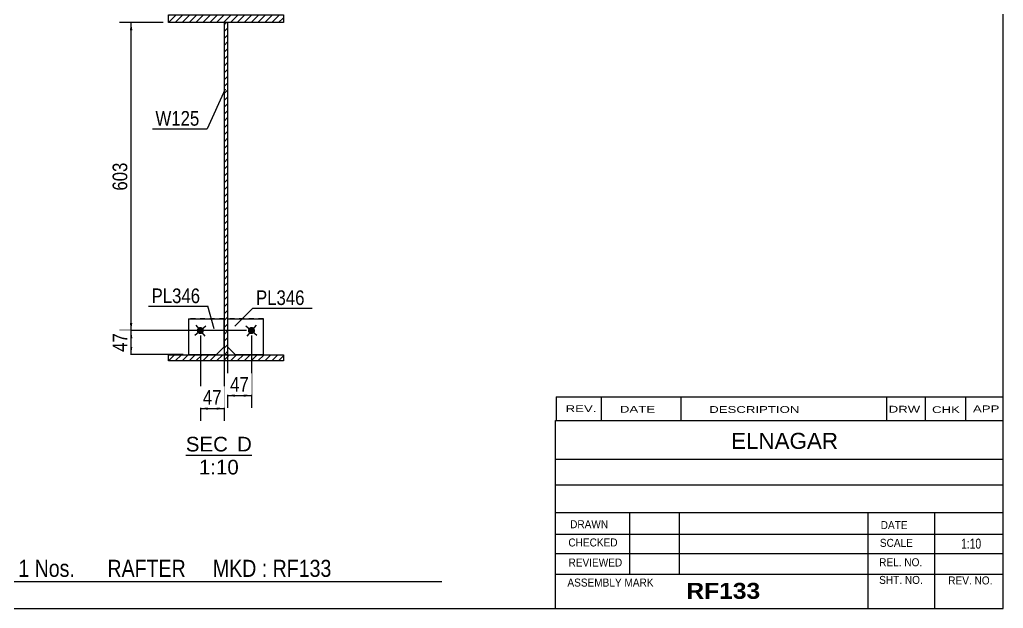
# Model space of a CAD drawing. Header units: millimetres. Extents: x -1029 to -626, y -192 to 86.
# Drawn here: x -818.6 to -626.1, y -191.5 to -76.2 of the extents above; entities that cross this region are included whole.
import ezdxf

# ---------------------------------------------------------------- set-up
doc = ezdxf.new("R2010")
doc.units = ezdxf.units.MM
doc.linetypes.add('DXK_LINE_DOT1', pattern=[1.8814, 0.9407, -0.9407])
doc.styles.add('Arial', font='ARIAL.TTF', dxfattribs={"height": 0.2})
doc.styles.add('Arial Bold', font='ARIALBD.TTF', dxfattribs={"height": 0.2})
doc.styles.add('Arial Narrow', font='ARIALN.TTF', dxfattribs={"height": 0.2})

# ---------------------------------------------------------------- blocks, each defined once
blk = doc.blocks.new('Unknown-624476672-1210')
at = {"color": 5, "linetype": 'Continuous'}
for p, q in [((-626.15, -191.48), (-626.15, 85.52)), ((-1026.15, -191.48), (-626.15, -191.48))]:
    blk.add_line(p, q, dxfattribs=at)
blk = doc.blocks.new('Unknown-624476672-12 - 1257')
at = {"color": 1, "linetype": 'Continuous'}
blk.add_line((-786.1, -161.52), (-773.19, -161.52), dxfattribs=at)
at = {"color": 0, "linetype": 'Continuous'}
for points in [[(-777.88, -160.77), (-777.88, -157.77), (-786.1, -157.77), (-786.1, -160.77)], [(-773.19, -160.77), (-773.19, -157.77), (-776.08, -157.77), (-776.08, -160.77)], [(-775.76, -165.27), (-775.76, -162.27), (-783.54, -162.27), (-783.54, -165.27)]]:
    blk.add_wipeout(points, dxfattribs=at)
at = {"color": 136, "linetype": 'Continuous', "style": 'Arial'}
for s, height, p in [('SEC', 2.865, (-786.1, -160.77)), ('D', 2.87, (-776.08, -160.77)), ('1:10', 2.865, (-783.54, -165.27))]:
    blk.add_text(s, height=height, dxfattribs=at).set_placement(p)
blk = doc.blocks.new('Bolt-624476672-1274 - 1257')
at = {"linetype": 'Continuous'}
blk.add_hatch(color=3, dxfattribs=at).paths.add_polyline_path([(-772.73, -137.55, -1), (-773.8, -136.65, -1)])
at = {"color": 3, "linetype": 'Continuous'}
for p, q in [((-774.33, -136.2), (-772.19, -138.01)), ((-772.36, -136.03), (-774.17, -138.18))]:
    blk.add_line(p, q, dxfattribs=at)
blk = doc.blocks.new('Bolt-624476672-1275 - 1257')
at = {"linetype": 'Continuous'}
blk.add_hatch(color=3, dxfattribs=at).paths.add_polyline_path([(-782.73, -136.65, -1), (-783.8, -137.55, -1)])
at = {"color": 3, "linetype": 'Continuous'}
for p, q in [((-784.33, -138.01), (-782.19, -136.2)), ((-784.17, -136.03), (-782.36, -138.18))]:
    blk.add_line(p, q, dxfattribs=at)
blk = doc.blocks.new('Part-624476672-1317 - 1257')
at = {"color": 2, "linetype": 'Continuous'}
for p, q in [((-785.59, -134.8), (-778.59, -134.8)), ((-785.59, -134.8), (-785.59, -141.8)), ((-778.59, -140.3), (-778.59, -134.8)), ((-780.09, -141.8), (-778.59, -140.3)), ((-785.59, -141.8), (-780.09, -141.8))]:
    blk.add_line(p, q, dxfattribs=at)
at = {"color": 7, "linetype": 'DXK_LINE_DOT1'}
for p, q in [((-778.59, -134.8), (-785.59, -134.8)), ((-785.59, -141.8), (-780.09, -141.8))]:
    blk.add_line(p, q, dxfattribs=at)
blk = doc.blocks.new('Part-624476672-1322 - 1257')
at = {"color": 2, "linetype": 'Continuous'}
for p, q in [((-777.93, -134.8), (-770.93, -134.8)), ((-777.93, -134.8), (-777.93, -140.3)), ((-770.93, -141.8), (-770.93, -134.8)), ((-777.93, -140.3), (-776.43, -141.8)), ((-776.43, -141.8), (-770.93, -141.8))]:
    blk.add_line(p, q, dxfattribs=at)
at = {"color": 7, "linetype": 'DXK_LINE_DOT1'}
for p, q in [((-770.93, -134.8), (-777.93, -134.8)), ((-776.43, -141.8), (-770.93, -141.8))]:
    blk.add_line(p, q, dxfattribs=at)
blk = doc.blocks.new('Part-624476672-1366 - 1257')
at = {"linetype": 'Continuous'}
h = blk.add_hatch(dxfattribs=at)
h.set_pattern_fill('', scale=0.3, style=0, pattern_type=0)
h.set_pattern_definition([(45, (-789.5136, -143.0341), (-0.67352, 0.67352), [])])
h.paths.add_polyline_path([(-789.51, -141.83), (-789.51, -143.03), (-767.01, -143.03), (-767.01, -141.83)])
at = {"color": 2, "linetype": 'Continuous'}
for p, q in [((-789.51, -143.03), (-789.51, -141.83)), ((-789.51, -141.83), (-767.01, -141.83)), ((-767.01, -141.83), (-767.01, -143.03)), ((-767.01, -143.03), (-789.51, -143.03))]:
    blk.add_line(p, q, dxfattribs=at)
blk = doc.blocks.new('Part-624476672-1389 - 1257')
at = {"linetype": 'Continuous'}
h = blk.add_hatch(dxfattribs=at)
h.set_pattern_fill('', scale=0.3, style=0, pattern_type=0)
h.set_pattern_definition([(45, (-778.5636, -141.8341), (-0.673519, 0.673519), [])])
h.paths.add_polyline_path([(-778.56, -76.83), (-778.56, -141.83), (-777.96, -141.83), (-777.96, -76.83)])
at = {"color": 2, "linetype": 'Continuous'}
for p, q in [((-778.56, -141.83), (-778.56, -76.83)), ((-778.56, -76.83), (-777.96, -76.83)), ((-777.96, -76.83), (-777.96, -141.83)), ((-777.96, -141.83), (-778.56, -141.83))]:
    blk.add_line(p, q, dxfattribs=at)
blk = doc.blocks.new('Part-624476672-1412 - 1257')
at = {"linetype": 'Continuous'}
h = blk.add_hatch(dxfattribs=at)
h.set_pattern_fill('', scale=0.3, style=0, pattern_type=0)
h.set_pattern_definition([(45, (-789.5136, -76.8335), (-0.67352, 0.67352), [])])
h.paths.add_polyline_path([(-789.51, -75.33), (-789.51, -76.83), (-767.01, -76.83), (-767.01, -75.33)])
at = {"color": 2, "linetype": 'Continuous'}
for p, q in [((-789.51, -76.83), (-789.51, -75.33)), ((-789.51, -75.33), (-767.01, -75.33)), ((-767.01, -76.83), (-789.51, -76.83)), ((-767.01, -75.33), (-767.01, -76.83))]:
    blk.add_line(p, q, dxfattribs=at)
blk = doc.blocks.new('StraightDimension-624476672-1418 - 1257')
at = {"linetype": 'Continuous'}
for points in [[(-797.06, -78.33), (-796.81, -76.83), (-796.56, -78.33)], [(-796.56, -135.6), (-796.81, -137.1), (-797.06, -135.6)]]:
    blk.add_hatch(color=7, dxfattribs=at).paths.add_polyline_path(points)
at = {"color": 7, "linetype": 'Continuous'}
for p, q in [((-790.51, -76.83), (-799.06, -76.83)), ((-796.81, -137.1), (-796.81, -76.83)), ((-774.26, -137.1), (-799.06, -137.1))]:
    blk.add_line(p, q, dxfattribs=at)
at = {"color": 0}
blk.add_wipeout([(-796.96, -103.63), (-801.16, -103.63), (-801.16, -110.31), (-796.96, -110.31)], dxfattribs=at)
at = {"color": 3, "style": 'Arial Narrow'}
blk.add_text('603', height=2.863, rotation=90.0002, dxfattribs=at).set_placement((-797.56, -109.71))
blk = doc.blocks.new('StraightDimension-624476672-1442 - 1257')
at = {"linetype": 'Continuous'}
for points in [[(-797.06, -138.6), (-796.81, -137.1), (-796.56, -138.6)], [(-796.56, -140.3), (-796.81, -141.8), (-797.06, -140.3)]]:
    blk.add_hatch(color=7, dxfattribs=at).paths.add_polyline_path(points)
at = {"color": 7, "linetype": 'Continuous'}
for p, q in [((-774.26, -137.1), (-799.06, -137.1)), ((-796.81, -141.8), (-796.81, -137.1)), ((-786.59, -141.8), (-799.06, -141.8))]:
    blk.add_line(p, q, dxfattribs=at)
at = {"color": 0}
blk.add_wipeout([(-796.96, -137.03), (-801.16, -137.03), (-801.16, -141.88), (-796.96, -141.88)], dxfattribs=at)
at = {"color": 3, "style": 'Arial Narrow'}
blk.add_text('47', height=2.863, rotation=90.0002, dxfattribs=at).set_placement((-797.56, -141.28))
blk = doc.blocks.new('StraightDimension-624476672-1498 - 1257')
at = {"linetype": 'Continuous'}
for points in [[(-776.46, -150.07), (-777.96, -149.82), (-776.46, -149.57)], [(-774.76, -149.57), (-773.26, -149.82), (-774.76, -150.07)]]:
    blk.add_hatch(color=7, dxfattribs=at).paths.add_polyline_path(points)
at = {"color": 7, "linetype": 'Continuous'}
for p, q in [((-773.26, -138.1), (-773.26, -152.22)), ((-777.96, -139.07), (-777.96, -152.22)), ((-777.96, -149.82), (-773.26, -149.82))]:
    blk.add_line(p, q, dxfattribs=at)
at = {"color": 0}
blk.add_wipeout([(-773.19, -149.67), (-773.19, -145.47), (-778.04, -145.47), (-778.04, -149.67)], dxfattribs=at)
at = {"color": 3, "style": 'Arial Narrow'}
blk.add_text('47', height=2.863, dxfattribs=at).set_placement((-777.44, -149.07))
blk = doc.blocks.new('StraightDimension-624476672-1515 - 1257')
at = {"linetype": 'Continuous'}
for points in [[(-781.76, -152.62), (-783.26, -152.37), (-781.76, -152.12)], [(-780.09, -152.12), (-778.59, -152.37), (-780.09, -152.62)]]:
    blk.add_hatch(color=7, dxfattribs=at).paths.add_polyline_path(points)
at = {"color": 7, "linetype": 'Continuous'}
for p, q in [((-783.26, -138.1), (-783.26, -154.77)), ((-778.59, -139.3), (-778.59, -154.77)), ((-783.26, -152.37), (-778.59, -152.37))]:
    blk.add_line(p, q, dxfattribs=at)
at = {"color": 0}
blk.add_wipeout([(-778.5, -152.22), (-778.5, -148.02), (-783.36, -148.02), (-783.36, -152.22)], dxfattribs=at)
at = {"color": 3, "style": 'Arial Narrow'}
blk.add_text('47', height=2.863, dxfattribs=at).set_placement((-782.76, -151.62))
blk = doc.blocks.new('CBS_CALLOFF-624476672-7880')
at = {"color": 7, "linetype": 'Continuous'}
blk.add_line((-852.27, -186.21), (-736.04, -186.23), dxfattribs=at)
at = {"color": 3, "linetype": 'Continuous', "style": 'Arial Narrow'}
blk.add_text('QTY= 1 Nos.      RAFTER     MKD : RF133', height=3.3405, dxfattribs=at).set_placement((-830.04, -185.32))
blk = doc.blocks.new('CBS_NAME_BLOG-624476672-7881')
at = {"color": 7, "linetype": 'Continuous'}
for p, q in [((-713.74, -154.73), (-626.22, -154.73)), ((-713.74, -191.44), (-713.74, -154.73)), ((-713.74, -162.26), (-626.22, -162.26)), ((-713.67, -167.32), (-626.15, -167.32)), ((-713.74, -172.69), (-626.22, -172.69)), ((-699.21, -184.79), (-699.21, -172.7)), ((-689.53, -184.77), (-689.53, -172.7)), ((-652.61, -191.44), (-652.61, -172.71)), ((-639.56, -191.44), (-639.56, -172.69)), ((-713.73, -176.99), (-626.15, -176.97)), ((-713.74, -180.74), (-626.22, -180.74)), ((-713.74, -184.78), (-626.22, -184.78)), ((-713.74, -191.48), (-626.15, -191.48))]:
    blk.add_line(p, q, dxfattribs=at)
at = {"color": 3, "linetype": 'Continuous', "style": 'Arial'}
blk.add_text('ELNAGAR', height=3.133, dxfattribs=at).set_placement((-679.41, -160.26))
at = {"color": 3, "linetype": 'Continuous'}
for s, height, style, width, p in [('DRAWN', 1.566, 'Arial', 0.9, (-710.91, -175.8)), ('DATE', 1.566, 'Arial', 0.9, (-650.14, -175.96)), ('CHECKED', 1.566, 'Arial', 0.9, (-711.25, -179.37)), ('SCALE', 1.566, 'Arial', 0.9, (-650.3, -179.44)), ('1:10', 1.957, 'Arial Narrow', 0.9, (-634.41, -179.79)), ('REVIEWED', 1.566, 'Arial', 0.9, (-711.22, -183.29)), ('REL. NO.', 1.566, 'Arial', 0.9, (-650.44, -183.24)), ('ASSEMBLY MARK', 1.5663, 'Arial', 0.9, (-711.44, -187.22)), ('RF133', 3.131, 'Arial Bold', 1.1, (-688.16, -189.62)), ('SHT. NO.', 1.566, 'Arial', 0.9, (-650.44, -186.7)), ('REV. NO.', 1.566, 'Arial', 0.9, (-636.92, -186.8))]:
    blk.add_text(s, height=height, dxfattribs=dict(at, style=style, width=width)).set_placement(p)
blk = doc.blocks.new('CBS_REVISION-624476672-7882')
at = {"color": 7, "linetype": 'Continuous'}
for p, q in [((-713.65, -150.1), (-626.15, -150.1)), ((-713.65, -150.1), (-713.65, -154.73)), ((-704.86, -150.1), (-704.86, -154.73)), ((-689.26, -150.1), (-689.26, -154.66)), ((-649.01, -150.1), (-649.01, -154.73)), ((-641.47, -150.1), (-641.47, -154.73)), ((-633.52, -150.1), (-633.52, -154.73)), ((-713.65, -154.73), (-626.16, -154.73))]:
    blk.add_line(p, q, dxfattribs=at)
at = {"color": 7, "style": 'Arial Narrow', "width": 1.7}
for s, height, p in [('REV.', 1.326, (-711.79, -153.05)), ('DATE', 1.326, (-701.17, -153.17)), ('DESCRIPTION', 1.3257, (-683.69, -153.22)), ('DRW', 1.326, (-648.58, -153.16)), ('CHK', 1.326, (-640.09, -153.25)), ('APP', 1.326, (-632.09, -153.09))]:
    blk.add_text(s, height=height, dxfattribs=at).set_placement(p)
blk = doc.blocks.new('Mark-624476672-1312 - 1257')
at = {"color": 7, "linetype": 'Continuous'}
blk.add_line((-780.54, -136.75), (-781.8, -132.33), dxfattribs=at)
at = {"color": 0}
blk.add_wipeout([(-783.3, -131.73), (-783.3, -128.73), (-792.8, -128.73), (-792.8, -131.73)], dxfattribs=at)
blk.add_wipeout([(-783.3, -131.73), (-783.3, -128.73), (-792.8, -128.73), (-792.8, -131.73)], dxfattribs=at)
at = {"color": 7, "linetype": 'Continuous'}
blk.add_line((-793.4, -132.33), (-781.8, -132.33), dxfattribs=at)
at = {"color": 3, "style": 'Arial Narrow'}
blk.add_text('PL346', height=2.863, dxfattribs=at).set_placement((-792.8, -131.73))
blk = doc.blocks.new('Mark-624476672-1318 - 1257')
at = {"color": 0}
blk.add_wipeout([(-762.86, -132.1), (-762.86, -129.1), (-772.37, -129.1), (-772.37, -132.1)], dxfattribs=at)
blk.add_wipeout([(-762.86, -132.1), (-762.86, -129.1), (-772.37, -129.1), (-772.37, -132.1)], dxfattribs=at)
at = {"color": 7, "linetype": 'Continuous'}
for p, q in [((-776.5, -136.23), (-772.97, -132.7)), ((-772.97, -132.7), (-761.36, -132.7))]:
    blk.add_line(p, q, dxfattribs=at)
at = {"color": 3, "style": 'Arial Narrow'}
blk.add_text('PL346', height=2.863, dxfattribs=at).set_placement((-772.37, -132.1))
blk = doc.blocks.new('Mark-624476672-1385 - 1257')
at = {"color": 7, "linetype": 'Continuous'}
blk.add_line((-778.41, -89.86), (-781.95, -97.6), dxfattribs=at)
at = {"color": 0}
blk.add_wipeout([(-783.45, -97), (-783.45, -94), (-792.04, -94), (-792.04, -97)], dxfattribs=at)
blk.add_wipeout([(-783.45, -97), (-783.45, -94), (-792.04, -94), (-792.04, -97)], dxfattribs=at)
at = {"color": 7, "linetype": 'Continuous'}
blk.add_line((-792.64, -97.6), (-781.95, -97.6), dxfattribs=at)
at = {"color": 3, "style": 'Arial Narrow'}
blk.add_text('W125', height=2.863, dxfattribs=at).set_placement((-792.04, -97))

msp = doc.modelspace()

# ---------------------------------------------------------------- block references
for name in ['Unknown-624476672-1210', 'Part-624476672-1412 - 1257', 'Part-624476672-1389 - 1257', 'Part-624476672-1317 - 1257', 'Bolt-624476672-1275 - 1257', 'Part-624476672-1322 - 1257', 'Bolt-624476672-1274 - 1257', 'Part-624476672-1366 - 1257', 'CBS_REVISION-624476672-7882', 'CBS_NAME_BLOG-624476672-7881', 'CBS_CALLOFF-624476672-7880']:
    msp.add_blockref(name, (0, 0))

# ---------------------------------------------------------------- next in the draw order: block references
for name in ['StraightDimension-624476672-1418 - 1257', 'Unknown-624476672-12 - 1257']:
    msp.add_blockref(name, (0, 0))

# ---------------------------------------------------------------- next in the draw order: block references
for name in ['Mark-624476672-1385 - 1257', 'StraightDimension-624476672-1442 - 1257']:
    msp.add_blockref(name, (0, 0))

# ---------------------------------------------------------------- next in the draw order: block references
for name in ['Mark-624476672-1312 - 1257', 'Mark-624476672-1318 - 1257', 'StraightDimension-624476672-1498 - 1257']:
    msp.add_blockref(name, (0, 0))

# ---------------------------------------------------------------- next in the draw order: block references
msp.add_blockref('StraightDimension-624476672-1515 - 1257', (0, 0))

doc.saveas('drawing.dxf')
